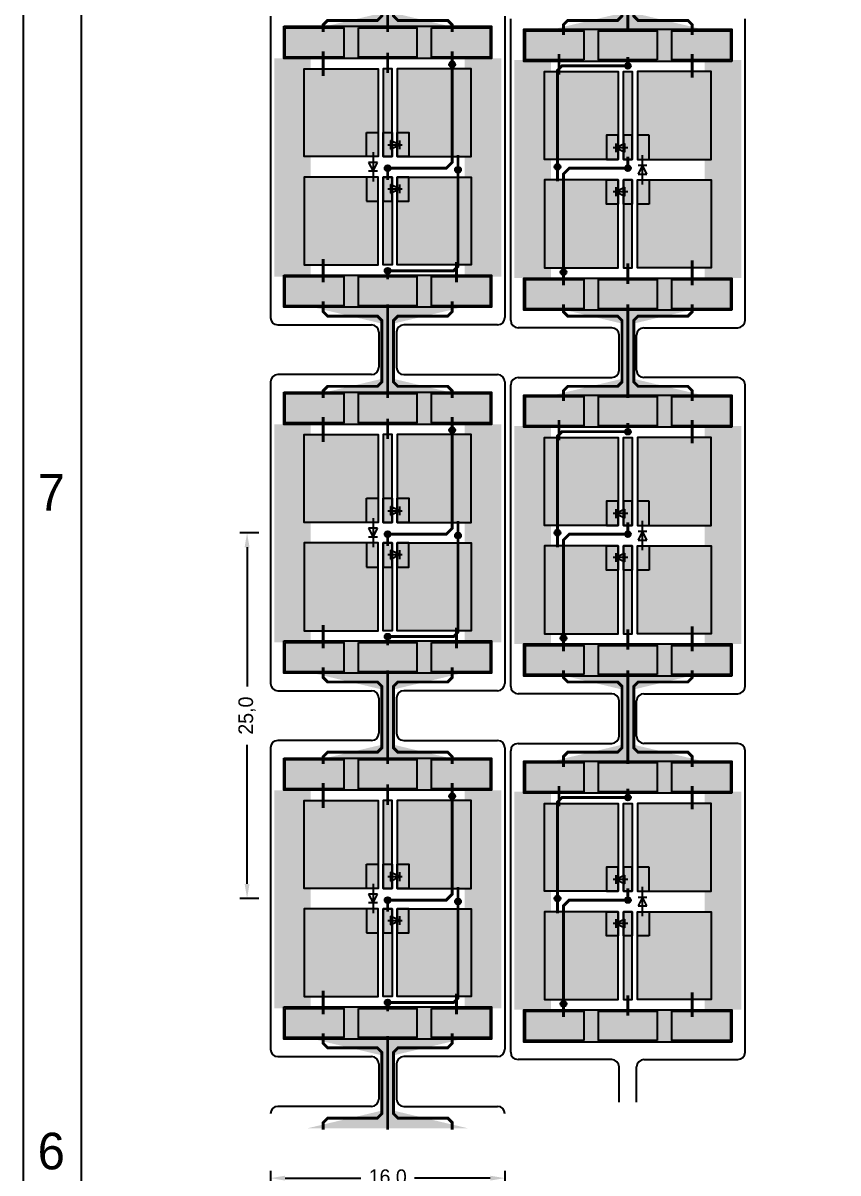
# Model space of a CAD drawing. Extents: x 1822 to 2392, y 725 to 1125.
# Drawn here: x 1822.2 to 1877.8, y 966 to 1044.5 of the extents above; entities that cross this region are included whole.
import ezdxf

# ---------------------------------------------------------------- set-up
doc = ezdxf.new("R2010")
doc.units = 0
doc.header["$LTSCALE"] = 0.2
doc.layers.get('0').update_dxf_attribs({"linetype": 'CONTINUOUS'})
doc.layers.get('Defpoints').update_dxf_attribs({"linetype": 'CONTINUOUS'})
for name, color, linetype in [('Bemassung', 5, 'CONTINUOUS'), ('BS', 1, 'CONTINUOUS'), ('Durchsteiger', 3, 'CONTINUOUS'), ('LED', 7, 'CONTINUOUS'), ('LS', 5, 'CONTINUOUS'), ('Rand', 6, 'CONTINUOUS')]:
    doc.layers.add(name, color=color, linetype=linetype)
doc.dimstyles.get("Standard").update_dxf_attribs({"dimtxt": 1, "dimasz": 1, "dimexe": 0.5, "dimexo": 0.2, "dimgap": 0.5, "dimtad": 0, "dimdec": 1, "dimzin": 0, "dimtxsty": 'Standard', "dimcen": 0.2, "dimadec": 1, "dimazin": 0, "dimtfac": 1, "dimtdec": 1, "dimtofl": 0, "dimtmove": 0, "dimatfit": 3, "dimfxl": 0, "dimtolj": 1, "dimtzin": 0, "dimarcsym": 0})

# ---------------------------------------------------------------- blocks, each defined once
blk = doc.blocks.new('*D15')
at = {"layer": 'Bemassung', "color": 0, "lineweight": -2}
for p, q in [((1839.1, 966.1), (1839.1, 965.1)), ((1855.1, 966.1), (1855.1, 965.1)), ((1840.1, 965.6), (1845.267, 965.6)), ((1854.1, 965.6), (1848.933, 965.6))]:
    blk.add_line(p, q, dxfattribs=at)
at = {"layer": 'Bemassung', "color": 0}
for points in [[(1840.1, 965.767), (1840.1, 965.433), (1839.1, 965.6)], [(1854.1, 965.767), (1854.1, 965.433), (1855.1, 965.6)]]:
    blk.add_solid(points, dxfattribs=at)
at = {"layer": 'Defpoints', "color": 0}
for p in [(1839.1, 966.3), (1855.1, 966.3), (1855.1, 965.6)]:
    blk.add_point(p, dxfattribs=at)
at = {"layer": 'Bemassung', "color": 0, "insert": (1847.1, 965.6), "char_height": 1, "attachment_point": 5}
blk.add_mtext('\\A1;16,0', dxfattribs=at)
blk = doc.blocks.new('*D16')
at = {"layer": 'Bemassung', "color": 0, "lineweight": -2}
for p, q in [((1838.3, 1009.7), (1837, 1009.7)), ((1837.5, 1008.7), (1837.5, 999.2)), ((1837.5, 985.7), (1837.5, 995.2)), ((1838.3, 984.7), (1837, 984.7))]:
    blk.add_line(p, q, dxfattribs=at)
at = {"layer": 'Bemassung', "color": 0}
for points in [[(1837.333, 1008.7), (1837.667, 1008.7), (1837.5, 1009.7)], [(1837.333, 985.7), (1837.667, 985.7), (1837.5, 984.7)]]:
    blk.add_solid(points, dxfattribs=at)
at = {"layer": 'Defpoints', "color": 0}
for p in [(1837.5, 1009.7), (1838.5, 1009.7), (1838.5, 984.7)]:
    blk.add_point(p, dxfattribs=at)
at = {"layer": 'Bemassung', "color": 0, "insert": (1837.5, 997.2), "char_height": 1, "attachment_point": 5, "rotation": 90}
blk.add_mtext('\\A1;25,0', dxfattribs=at)
blk = doc.blocks.new('A2Q')
blk.add_line((4, 4), (4, 400))
blk.add_lwpolyline([(0, 0), (570, 0), (570, 400), (0, 400)], close=True)
for s, p in [('7', (1, 286)), ('6', (1, 241))]:
    blk.add_text(s, height=2.5).set_placement(p)

msp = doc.modelspace()

# ---------------------------------------------------------------- hatches: boundary and pattern name
at = {"layer": 'BS'}
h = msp.add_hatch(color=256, dxfattribs=at)
h.paths.add_polyline_path([(1854.1, 1044.2), (1850.1, 1044.2), (1850.1, 1042.2), (1854.1, 1042.2)])
h.paths.add_polyline_path([(1849.1, 1044.2), (1845.1, 1044.2), (1845.1, 1042.2), (1849.1, 1042.2)])
h.paths.add_polyline_path([(1844.1, 1044.2), (1840.1, 1044.2), (1840.1, 1042.2), (1844.1, 1042.2)])
h = msp.add_hatch(color=256, dxfattribs=at)
h.paths.add_polyline_path([(1860.5, 1044), (1856.5, 1044), (1856.5, 1042), (1860.5, 1042)])
h.paths.add_polyline_path([(1865.5, 1044), (1861.5, 1044), (1861.5, 1042), (1865.5, 1042)])
h.paths.add_polyline_path([(1870.5, 1044), (1866.5, 1044), (1866.5, 1042), (1870.5, 1042)])
h = msp.add_hatch(color=256, dxfattribs=at)
h.paths.add_polyline_path([(1852.8, 1041.4), (1847.75, 1041.4), (1847.75, 1037.05), (1848.55, 1037.05), (1848.55, 1035.4), (1852.8, 1035.4)])
h.paths.add_polyline_path([(1847.4, 1041.4), (1846.8, 1041.4), (1846.8, 1037.05), (1847.4, 1037.05)])
h.paths.add_polyline_path([(1846.45, 1041.4), (1841.4, 1041.4), (1841.4, 1035.4), (1845.65, 1035.4), (1845.65, 1037.05), (1846.45, 1037.05)])
h.paths.add_polyline_path([(1846.45, 1032.35), (1845.65, 1032.35), (1845.65, 1034), (1841.4, 1034), (1841.4, 1028), (1846.45, 1028)])
h.paths.add_polyline_path([(1847.4, 1032.35), (1846.8, 1032.35), (1846.8, 1028), (1847.4, 1028)])
h.paths.add_polyline_path([(1852.8, 1034), (1848.55, 1034), (1848.55, 1032.35), (1847.75, 1032.35), (1847.75, 1028), (1852.8, 1028)])
h.paths.add_polyline_path([(1848.55, 1034), (1847.75, 1034), (1847.75, 1033.275), (1847.9, 1033.2), (1847.75, 1033.125), (1847.75, 1032.35), (1848.55, 1032.35)], flags=17)
h.paths.add_polyline_path([(1847.4, 1034), (1846.8, 1034), (1846.8, 1032.35), (1847.4, 1032.35), (1847.4, 1032.95), (1847.3, 1032.9), (1847.3, 1033.5), (1847.4, 1033.45)])
h.paths.add_polyline_path([(1846.45, 1034), (1845.65, 1034), (1845.65, 1032.35), (1846.45, 1032.35)], flags=17)
h.paths.add_polyline_path([(1846.45, 1037.05), (1845.65, 1037.05), (1845.65, 1035.4), (1846.45, 1035.4)], flags=16)
h.paths.add_polyline_path([(1847.4, 1037.05), (1846.8, 1037.05), (1846.8, 1035.4), (1847.4, 1035.4), (1847.4, 1035.95), (1847.3, 1035.9), (1847.3, 1036.5), (1847.4, 1036.45)])
h.paths.add_polyline_path([(1848.55, 1037.05), (1847.75, 1037.05), (1847.75, 1036.275), (1847.9, 1036.2), (1847.75, 1036.125), (1847.75, 1035.4), (1848.55, 1035.4)], flags=17)
h = msp.add_hatch(color=256, dxfattribs=at)
h.paths.add_polyline_path([(1857.8, 1027.8), (1862.85, 1027.8), (1862.85, 1032.15), (1862.05, 1032.15), (1862.05, 1033.8), (1857.8, 1033.8)])
h.paths.add_polyline_path([(1863.2, 1027.8), (1863.8, 1027.8), (1863.8, 1032.15), (1863.2, 1032.15)])
h.paths.add_polyline_path([(1864.15, 1027.8), (1869.2, 1027.8), (1869.2, 1033.8), (1864.95, 1033.8), (1864.95, 1032.15), (1864.15, 1032.15)])
h.paths.add_polyline_path([(1864.15, 1036.85), (1864.95, 1036.85), (1864.95, 1035.2), (1869.2, 1035.2), (1869.2, 1041.2), (1864.15, 1041.2)])
h.paths.add_polyline_path([(1863.2, 1036.85), (1863.8, 1036.85), (1863.8, 1041.2), (1863.2, 1041.2)])
h.paths.add_polyline_path([(1857.8, 1035.2), (1862.05, 1035.2), (1862.05, 1036.85), (1862.85, 1036.85), (1862.85, 1041.2), (1857.8, 1041.2)])
h.paths.add_polyline_path([(1862.05, 1035.2), (1862.85, 1035.2), (1862.85, 1035.925), (1862.7, 1036), (1862.85, 1036.075), (1862.85, 1036.85), (1862.05, 1036.85)], flags=17)
h.paths.add_polyline_path([(1863.2, 1035.2), (1863.8, 1035.2), (1863.8, 1036.85), (1863.2, 1036.85), (1863.2, 1036.25), (1863.3, 1036.3), (1863.3, 1035.7), (1863.2, 1035.75)])
h.paths.add_polyline_path([(1864.15, 1035.2), (1864.95, 1035.2), (1864.95, 1036.85), (1864.15, 1036.85)], flags=17)
h.paths.add_polyline_path([(1864.15, 1032.15), (1864.95, 1032.15), (1864.95, 1033.8), (1864.15, 1033.8)], flags=16)
h.paths.add_polyline_path([(1863.2, 1032.15), (1863.8, 1032.15), (1863.8, 1033.8), (1863.2, 1033.8), (1863.2, 1033.25), (1863.3, 1033.3), (1863.3, 1032.7), (1863.2, 1032.75)])
h.paths.add_polyline_path([(1862.05, 1032.15), (1862.85, 1032.15), (1862.85, 1032.925), (1862.7, 1033), (1862.85, 1033.075), (1862.85, 1033.8), (1862.05, 1033.8)], flags=17)
h = msp.add_hatch(color=256, dxfattribs=at)
h.paths.add_polyline_path([(1854.1, 1027.2), (1850.1, 1027.2), (1850.1, 1025.2), (1854.1, 1025.2)])
h.paths.add_polyline_path([(1849.1, 1027.2), (1845.1, 1027.2), (1845.1, 1025.2), (1849.1, 1025.2)])
h.paths.add_polyline_path([(1844.1, 1027.2), (1840.1, 1027.2), (1840.1, 1025.2), (1844.1, 1025.2)])
h = msp.add_hatch(color=256, dxfattribs=at)
h.paths.add_polyline_path([(1860.5, 1027), (1856.5, 1027), (1856.5, 1025), (1860.5, 1025)])
h.paths.add_polyline_path([(1865.5, 1027), (1861.5, 1027), (1861.5, 1025), (1865.5, 1025)])
h.paths.add_polyline_path([(1870.5, 1027), (1866.5, 1027), (1866.5, 1025), (1870.5, 1025)])
h = msp.add_hatch(color=256, dxfattribs=at)
h.paths.add_polyline_path([(1854.1, 1019.2), (1850.1, 1019.2), (1850.1, 1017.2), (1854.1, 1017.2)])
h.paths.add_polyline_path([(1849.1, 1019.2), (1845.1, 1019.2), (1845.1, 1017.2), (1849.1, 1017.2)])
h.paths.add_polyline_path([(1844.1, 1019.2), (1840.1, 1019.2), (1840.1, 1017.2), (1844.1, 1017.2)])
h = msp.add_hatch(color=256, dxfattribs=at)
h.paths.add_polyline_path([(1860.5, 1019), (1856.5, 1019), (1856.5, 1017), (1860.5, 1017)])
h.paths.add_polyline_path([(1865.5, 1019), (1861.5, 1019), (1861.5, 1017), (1865.5, 1017)])
h.paths.add_polyline_path([(1870.5, 1019), (1866.5, 1019), (1866.5, 1017), (1870.5, 1017)])
h = msp.add_hatch(color=256, dxfattribs=at)
h.paths.add_polyline_path([(1852.8, 1016.4), (1847.75, 1016.4), (1847.75, 1012.05), (1848.55, 1012.05), (1848.55, 1010.4), (1852.8, 1010.4)])
h.paths.add_polyline_path([(1847.4, 1016.4), (1846.8, 1016.4), (1846.8, 1012.05), (1847.4, 1012.05)])
h.paths.add_polyline_path([(1846.45, 1016.4), (1841.4, 1016.4), (1841.4, 1010.4), (1845.65, 1010.4), (1845.65, 1012.05), (1846.45, 1012.05)])
h.paths.add_polyline_path([(1846.45, 1007.35), (1845.65, 1007.35), (1845.65, 1009), (1841.4, 1009), (1841.4, 1003), (1846.45, 1003)])
h.paths.add_polyline_path([(1847.4, 1007.35), (1846.8, 1007.35), (1846.8, 1003), (1847.4, 1003)])
h.paths.add_polyline_path([(1852.8, 1009), (1848.55, 1009), (1848.55, 1007.35), (1847.75, 1007.35), (1847.75, 1003), (1852.8, 1003)])
h.paths.add_polyline_path([(1848.55, 1009), (1847.75, 1009), (1847.75, 1008.275), (1847.9, 1008.2), (1847.75, 1008.125), (1847.75, 1007.35), (1848.55, 1007.35)], flags=17)
h.paths.add_polyline_path([(1847.4, 1009), (1846.8, 1009), (1846.8, 1007.35), (1847.4, 1007.35), (1847.4, 1007.95), (1847.3, 1007.9), (1847.3, 1008.5), (1847.4, 1008.45)])
h.paths.add_polyline_path([(1846.45, 1009), (1845.65, 1009), (1845.65, 1007.35), (1846.45, 1007.35)], flags=17)
h.paths.add_polyline_path([(1846.45, 1012.05), (1845.65, 1012.05), (1845.65, 1010.4), (1846.45, 1010.4)], flags=16)
h.paths.add_polyline_path([(1847.4, 1012.05), (1846.8, 1012.05), (1846.8, 1010.4), (1847.4, 1010.4), (1847.4, 1010.95), (1847.3, 1010.9), (1847.3, 1011.5), (1847.4, 1011.45)])
h.paths.add_polyline_path([(1848.55, 1012.05), (1847.75, 1012.05), (1847.75, 1011.275), (1847.9, 1011.2), (1847.75, 1011.125), (1847.75, 1010.4), (1848.55, 1010.4)], flags=17)
h = msp.add_hatch(color=256, dxfattribs=at)
h.paths.add_polyline_path([(1857.8, 1002.8), (1862.85, 1002.8), (1862.85, 1007.15), (1862.05, 1007.15), (1862.05, 1008.8), (1857.8, 1008.8)])
h.paths.add_polyline_path([(1863.2, 1002.8), (1863.8, 1002.8), (1863.8, 1007.15), (1863.2, 1007.15)])
h.paths.add_polyline_path([(1864.15, 1002.8), (1869.2, 1002.8), (1869.2, 1008.8), (1864.95, 1008.8), (1864.95, 1007.15), (1864.15, 1007.15)])
h.paths.add_polyline_path([(1864.15, 1011.85), (1864.95, 1011.85), (1864.95, 1010.2), (1869.2, 1010.2), (1869.2, 1016.2), (1864.15, 1016.2)])
h.paths.add_polyline_path([(1863.2, 1011.85), (1863.8, 1011.85), (1863.8, 1016.2), (1863.2, 1016.2)])
h.paths.add_polyline_path([(1857.8, 1010.2), (1862.05, 1010.2), (1862.05, 1011.85), (1862.85, 1011.85), (1862.85, 1016.2), (1857.8, 1016.2)])
h.paths.add_polyline_path([(1862.05, 1010.2), (1862.85, 1010.2), (1862.85, 1010.925), (1862.7, 1011), (1862.85, 1011.075), (1862.85, 1011.85), (1862.05, 1011.85)], flags=17)
h.paths.add_polyline_path([(1863.2, 1010.2), (1863.8, 1010.2), (1863.8, 1011.85), (1863.2, 1011.85), (1863.2, 1011.25), (1863.3, 1011.3), (1863.3, 1010.7), (1863.2, 1010.75)])
h.paths.add_polyline_path([(1864.15, 1010.2), (1864.95, 1010.2), (1864.95, 1011.85), (1864.15, 1011.85)], flags=17)
h.paths.add_polyline_path([(1864.15, 1007.15), (1864.95, 1007.15), (1864.95, 1008.8), (1864.15, 1008.8)], flags=16)
h.paths.add_polyline_path([(1863.2, 1007.15), (1863.8, 1007.15), (1863.8, 1008.8), (1863.2, 1008.8), (1863.2, 1008.25), (1863.3, 1008.3), (1863.3, 1007.7), (1863.2, 1007.75)])
h.paths.add_polyline_path([(1862.05, 1007.15), (1862.85, 1007.15), (1862.85, 1007.925), (1862.7, 1008), (1862.85, 1008.075), (1862.85, 1008.8), (1862.05, 1008.8)], flags=17)
h = msp.add_hatch(color=256, dxfattribs=at)
h.paths.add_polyline_path([(1854.1, 1002.2), (1850.1, 1002.2), (1850.1, 1000.2), (1854.1, 1000.2)])
h.paths.add_polyline_path([(1849.1, 1002.2), (1845.1, 1002.2), (1845.1, 1000.2), (1849.1, 1000.2)])
h.paths.add_polyline_path([(1844.1, 1002.2), (1840.1, 1002.2), (1840.1, 1000.2), (1844.1, 1000.2)])
h = msp.add_hatch(color=256, dxfattribs=at)
h.paths.add_polyline_path([(1860.5, 1002), (1856.5, 1002), (1856.5, 1000), (1860.5, 1000)])
h.paths.add_polyline_path([(1865.5, 1002), (1861.5, 1002), (1861.5, 1000), (1865.5, 1000)])
h.paths.add_polyline_path([(1870.5, 1002), (1866.5, 1002), (1866.5, 1000), (1870.5, 1000)])
h = msp.add_hatch(color=256, dxfattribs=at)
h.paths.add_polyline_path([(1854.1, 994.2), (1850.1, 994.2), (1850.1, 992.2), (1854.1, 992.2)])
h.paths.add_polyline_path([(1849.1, 994.2), (1845.1, 994.2), (1845.1, 992.2), (1849.1, 992.2)])
h.paths.add_polyline_path([(1844.1, 994.2), (1840.1, 994.2), (1840.1, 992.2), (1844.1, 992.2)])
h = msp.add_hatch(color=256, dxfattribs=at)
h.paths.add_polyline_path([(1860.5, 994), (1856.5, 994), (1856.5, 992), (1860.5, 992)])
h.paths.add_polyline_path([(1865.5, 994), (1861.5, 994), (1861.5, 992), (1865.5, 992)])
h.paths.add_polyline_path([(1870.5, 994), (1866.5, 994), (1866.5, 992), (1870.5, 992)])
h = msp.add_hatch(color=256, dxfattribs=at)
h.paths.add_polyline_path([(1852.8, 991.4), (1847.75, 991.4), (1847.75, 987.05), (1848.55, 987.05), (1848.55, 985.4), (1852.8, 985.4)])
h.paths.add_polyline_path([(1847.4, 991.4), (1846.8, 991.4), (1846.8, 987.05), (1847.4, 987.05)])
h.paths.add_polyline_path([(1846.45, 991.4), (1841.4, 991.4), (1841.4, 985.4), (1845.65, 985.4), (1845.65, 987.05), (1846.45, 987.05)])
h.paths.add_polyline_path([(1846.45, 982.35), (1845.65, 982.35), (1845.65, 984), (1841.4, 984), (1841.4, 978), (1846.45, 978)])
h.paths.add_polyline_path([(1847.4, 982.35), (1846.8, 982.35), (1846.8, 978), (1847.4, 978)])
h.paths.add_polyline_path([(1852.8, 984), (1848.55, 984), (1848.55, 982.35), (1847.75, 982.35), (1847.75, 978), (1852.8, 978)])
h.paths.add_polyline_path([(1848.55, 984), (1847.75, 984), (1847.75, 983.275), (1847.9, 983.2), (1847.75, 983.125), (1847.75, 982.35), (1848.55, 982.35)], flags=17)
h.paths.add_polyline_path([(1847.4, 984), (1846.8, 984), (1846.8, 982.35), (1847.4, 982.35), (1847.4, 982.95), (1847.3, 982.9), (1847.3, 983.5), (1847.4, 983.45)])
h.paths.add_polyline_path([(1846.45, 984), (1845.65, 984), (1845.65, 982.35), (1846.45, 982.35)], flags=17)
h.paths.add_polyline_path([(1846.45, 987.05), (1845.65, 987.05), (1845.65, 985.4), (1846.45, 985.4)], flags=16)
h.paths.add_polyline_path([(1847.4, 987.05), (1846.8, 987.05), (1846.8, 985.4), (1847.4, 985.4), (1847.4, 985.95), (1847.3, 985.9), (1847.3, 986.5), (1847.4, 986.45)])
h.paths.add_polyline_path([(1848.55, 987.05), (1847.75, 987.05), (1847.75, 986.275), (1847.9, 986.2), (1847.75, 986.125), (1847.75, 985.4), (1848.55, 985.4)], flags=17)
h = msp.add_hatch(color=256, dxfattribs=at)
h.paths.add_polyline_path([(1857.8, 977.8), (1862.85, 977.8), (1862.85, 982.15), (1862.05, 982.15), (1862.05, 983.8), (1857.8, 983.8)])
h.paths.add_polyline_path([(1863.2, 977.8), (1863.8, 977.8), (1863.8, 982.15), (1863.2, 982.15)])
h.paths.add_polyline_path([(1864.15, 977.8), (1869.2, 977.8), (1869.2, 983.8), (1864.95, 983.8), (1864.95, 982.15), (1864.15, 982.15)])
h.paths.add_polyline_path([(1864.15, 986.85), (1864.95, 986.85), (1864.95, 985.2), (1869.2, 985.2), (1869.2, 991.2), (1864.15, 991.2)])
h.paths.add_polyline_path([(1863.2, 986.85), (1863.8, 986.85), (1863.8, 991.2), (1863.2, 991.2)])
h.paths.add_polyline_path([(1857.8, 985.2), (1862.05, 985.2), (1862.05, 986.85), (1862.85, 986.85), (1862.85, 991.2), (1857.8, 991.2)])
h.paths.add_polyline_path([(1862.05, 985.2), (1862.85, 985.2), (1862.85, 985.925), (1862.7, 986), (1862.85, 986.075), (1862.85, 986.85), (1862.05, 986.85)], flags=17)
h.paths.add_polyline_path([(1863.2, 985.2), (1863.8, 985.2), (1863.8, 986.85), (1863.2, 986.85), (1863.2, 986.25), (1863.3, 986.3), (1863.3, 985.7), (1863.2, 985.75)])
h.paths.add_polyline_path([(1864.15, 985.2), (1864.95, 985.2), (1864.95, 986.85), (1864.15, 986.85)], flags=17)
h.paths.add_polyline_path([(1864.15, 982.15), (1864.95, 982.15), (1864.95, 983.8), (1864.15, 983.8)], flags=16)
h.paths.add_polyline_path([(1863.2, 982.15), (1863.8, 982.15), (1863.8, 983.8), (1863.2, 983.8), (1863.2, 983.25), (1863.3, 983.3), (1863.3, 982.7), (1863.2, 982.75)])
h.paths.add_polyline_path([(1862.05, 982.15), (1862.85, 982.15), (1862.85, 982.925), (1862.7, 983), (1862.85, 983.075), (1862.85, 983.8), (1862.05, 983.8)], flags=17)
h = msp.add_hatch(color=256, dxfattribs=at)
h.paths.add_polyline_path([(1854.1, 977.2), (1850.1, 977.2), (1850.1, 975.2), (1854.1, 975.2)])
h.paths.add_polyline_path([(1849.1, 977.2), (1845.1, 977.2), (1845.1, 975.2), (1849.1, 975.2)])
h.paths.add_polyline_path([(1844.1, 977.2), (1840.1, 977.2), (1840.1, 975.2), (1844.1, 975.2)])
h = msp.add_hatch(color=256, dxfattribs=at)
h.paths.add_polyline_path([(1860.5, 977), (1856.5, 977), (1856.5, 975), (1860.5, 975)])
h.paths.add_polyline_path([(1865.5, 977), (1861.5, 977), (1861.5, 975), (1865.5, 975)])
h.paths.add_polyline_path([(1870.5, 977), (1866.5, 977), (1866.5, 975), (1870.5, 975)])
at = {"layer": 'Durchsteiger'}
for points in [[(1851.7, 1041.7, 1), (1851.3, 1041.7, 1)], [(1863.3, 1041.6, 1), (1863.7, 1041.6, 1)], [(1858.5, 1034.7, 1), (1858.9, 1034.7, 1)], [(1847.3, 1034.6, 1), (1846.9, 1034.6, 1)], [(1852.1, 1034.5, 1), (1851.7, 1034.5, 1)], [(1863.3, 1034.6, 1), (1863.7, 1034.6, 1)], [(1847.3, 1027.6, 1), (1846.9, 1027.6, 1)], [(1858.9, 1027.5, 1), (1859.3, 1027.5, 1)], [(1851.7, 1016.7, 1), (1851.3, 1016.7, 1)], [(1863.3, 1016.6, 1), (1863.7, 1016.6, 1)], [(1847.3, 1009.6, 1), (1846.9, 1009.6, 1)], [(1852.1, 1009.5, 1), (1851.7, 1009.5, 1)], [(1858.5, 1009.7, 1), (1858.9, 1009.7, 1)], [(1863.3, 1009.6, 1), (1863.7, 1009.6, 1)], [(1847.3, 1002.6, 1), (1846.9, 1002.6, 1)], [(1858.9, 1002.5, 1), (1859.3, 1002.5, 1)], [(1851.7, 991.7, 1), (1851.3, 991.7, 1)], [(1863.3, 991.6, 1), (1863.7, 991.6, 1)], [(1847.3, 984.6, 1), (1846.9, 984.6, 1)], [(1852.1, 984.5, 1), (1851.7, 984.5, 1)], [(1858.5, 984.7, 1), (1858.9, 984.7, 1)], [(1863.3, 984.6, 1), (1863.7, 984.6, 1)], [(1847.3, 977.6, 1), (1846.9, 977.6, 1)], [(1858.9, 977.5, 1), (1859.3, 977.5, 1)]]:
    msp.add_hatch(color=256, dxfattribs=at).paths.add_polyline_path(points)
at = {"layer": 'LS'}
for points in [[(1854.2, 1044.3), (1840, 1044.3), (1840, 1042.1), (1854.2, 1042.1)], [(1870.6, 1044.1), (1856.4, 1044.1), (1856.4, 1041.9), (1870.6, 1041.9)], [(1854.2, 1027.3), (1840, 1027.3), (1840, 1025.1), (1854.2, 1025.1)], [(1870.6, 1027.1), (1856.4, 1027.1), (1856.4, 1024.9), (1870.6, 1024.9)], [(1854.2, 1019.3), (1840, 1019.3), (1840, 1017.1), (1854.2, 1017.1)], [(1870.6, 1019.1), (1856.4, 1019.1), (1856.4, 1016.9), (1870.6, 1016.9)], [(1854.2, 1002.3), (1840, 1002.3), (1840, 1000.1), (1854.2, 1000.1)], [(1870.6, 1002.1), (1856.4, 1002.1), (1856.4, 999.9), (1870.6, 999.9)], [(1854.2, 994.3), (1840, 994.3), (1840, 992.1), (1854.2, 992.1)], [(1870.6, 994.1), (1856.4, 994.1), (1856.4, 991.9), (1870.6, 991.9)], [(1854.2, 977.3), (1840, 977.3), (1840, 975.1), (1854.2, 975.1)], [(1870.6, 977.1), (1856.4, 977.1), (1856.4, 974.9), (1870.6, 974.9)]]:
    msp.add_hatch(color=256, dxfattribs=at).paths.add_polyline_path(points)

# ---------------------------------------------------------------- linework, layer by layer
at = {"layer": 'BS'}
for p, q in [((1847, 1034.7), (1847.2, 1034.7)), ((1847.1, 1034.8), (1847.1, 1034.6)), ((1863.6, 1034.5), (1863.4, 1034.5)), ((1863.5, 1034.4), (1863.5, 1034.6)), ((1847, 1009.7), (1847.2, 1009.7)), ((1847.1, 1009.8), (1847.1, 1009.6)), ((1863.6, 1009.5), (1863.4, 1009.5)), ((1863.5, 1009.4), (1863.5, 1009.6)), ((1847, 984.7), (1847.2, 984.7)), ((1847.1, 984.8), (1847.1, 984.6)), ((1863.5, 984.4), (1863.5, 984.6)), ((1863.6, 984.5), (1863.4, 984.5))]:
    msp.add_line(p, q, dxfattribs=at)
at = {"layer": 'BS', "const_width": 0.2}
for points in [[(1842.7, 1050.5), (1842.7, 1049.8), (1843, 1049.5), (1846.4, 1049.5), (1846.7, 1049.2), (1846.7, 1045), (1846.4, 1044.7), (1843, 1044.7), (1842.7, 1044.4), (1842.7, 1043.9)], [(1851.5, 1050.5), (1851.5, 1049.8), (1851.2, 1049.5), (1847.8, 1049.5), (1847.5, 1049.2), (1847.5, 1045), (1847.8, 1044.7), (1851.2, 1044.7), (1851.5, 1044.4), (1851.5, 1043.9)], [(1847.1, 1050.3), (1847.1, 1043.9)], [(1859.1, 1043.7), (1859.1, 1044.4), (1859.4, 1044.7), (1862.8, 1044.7), (1863.1, 1045), (1863.1, 1049.2), (1862.8, 1049.5), (1859.4, 1049.5), (1859.1, 1049.8), (1859.1, 1050.3)], [(1863.5, 1043.9), (1863.5, 1050.3)], [(1867.9, 1043.7), (1867.9, 1044.4), (1867.6, 1044.7), (1864.2, 1044.7), (1863.9, 1045), (1863.9, 1049.2), (1864.2, 1049.5), (1867.6, 1049.5), (1867.9, 1049.8), (1867.9, 1050.3)], [(1842.7, 1042.6), (1842.7, 1040.9)], [(1851.5, 1041.8), (1851.5, 1042.6)], [(1847.1, 1042.5), (1847.1, 1041.1)], [(1858.8, 1041), (1858.8, 1042.4)], [(1863.5, 1041.7), (1863.5, 1042.2)], [(1867.9, 1040.8), (1867.9, 1042.4)], [(1851.9, 1035.5), (1851.9, 1034.6)], [(1863.5, 1034.7), (1863.5, 1035.4)], [(1847.1, 1034.5), (1847.1, 1033.8)], [(1858.7, 1033.7), (1858.7, 1034.6)], [(1842.7, 1028.4), (1842.7, 1026.8)], [(1851.8, 1028.2), (1851.8, 1026.8)], [(1863.5, 1026.7), (1863.5, 1028.1)], [(1867.9, 1026.6), (1867.9, 1028.3)], [(1847.1, 1027.5), (1847.1, 1027)], [(1859.1, 1027.4), (1859.1, 1026.6)], [(1842.7, 1025.5), (1842.7, 1024.8), (1843, 1024.5), (1846.4, 1024.5), (1846.7, 1024.2), (1846.7, 1020), (1846.4, 1019.7), (1843, 1019.7), (1842.7, 1019.4), (1842.7, 1018.9)], [(1851.5, 1025.5), (1851.5, 1024.8), (1851.2, 1024.5), (1847.8, 1024.5), (1847.5, 1024.2), (1847.5, 1020), (1847.8, 1019.7), (1851.2, 1019.7), (1851.5, 1019.4), (1851.5, 1018.9)], [(1847.1, 1025.3), (1847.1, 1018.9)], [(1859.1, 1018.7), (1859.1, 1019.4), (1859.4, 1019.7), (1862.8, 1019.7), (1863.1, 1020), (1863.1, 1024.2), (1862.8, 1024.5), (1859.4, 1024.5), (1859.1, 1024.8), (1859.1, 1025.3)], [(1863.5, 1018.9), (1863.5, 1025.3)], [(1867.9, 1018.7), (1867.9, 1019.4), (1867.6, 1019.7), (1864.2, 1019.7), (1863.9, 1020), (1863.9, 1024.2), (1864.2, 1024.5), (1867.6, 1024.5), (1867.9, 1024.8), (1867.9, 1025.3)], [(1842.7, 1017.6), (1842.7, 1015.9)], [(1847.1, 1017.5), (1847.1, 1016.1)], [(1851.5, 1016.8), (1851.5, 1017.6)], [(1858.8, 1016), (1858.8, 1017.4)], [(1863.5, 1016.7), (1863.5, 1017.2)], [(1867.9, 1015.8), (1867.9, 1017.4)], [(1851.9, 1010.5), (1851.9, 1009.6)], [(1863.5, 1009.7), (1863.5, 1010.4)], [(1858.7, 1008.7), (1858.7, 1009.6)], [(1847.1, 1009.5), (1847.1, 1008.8)], [(1842.7, 1003.4), (1842.7, 1001.8)], [(1851.8, 1003.2), (1851.8, 1001.8)], [(1863.5, 1001.7), (1863.5, 1003.1)], [(1867.9, 1001.6), (1867.9, 1003.3)], [(1847.1, 1002.5), (1847.1, 1002)], [(1859.1, 1002.4), (1859.1, 1001.6)], [(1842.7, 1000.5), (1842.7, 999.8), (1843, 999.5), (1846.4, 999.5), (1846.7, 999.2), (1846.7, 995), (1846.4, 994.7), (1843, 994.7), (1842.7, 994.4), (1842.7, 993.9)], [(1847.1, 1000.3), (1847.1, 993.9)], [(1851.5, 1000.5), (1851.5, 999.8), (1851.2, 999.5), (1847.8, 999.5), (1847.5, 999.2), (1847.5, 995), (1847.8, 994.7), (1851.2, 994.7), (1851.5, 994.4), (1851.5, 993.9)], [(1859.1, 993.7), (1859.1, 994.4), (1859.4, 994.7), (1862.8, 994.7), (1863.1, 995), (1863.1, 999.2), (1862.8, 999.5), (1859.4, 999.5), (1859.1, 999.8), (1859.1, 1000.3)], [(1863.5, 993.9), (1863.5, 1000.3)], [(1867.9, 993.7), (1867.9, 994.4), (1867.6, 994.7), (1864.2, 994.7), (1863.9, 995), (1863.9, 999.2), (1864.2, 999.5), (1867.6, 999.5), (1867.9, 999.8), (1867.9, 1000.3)], [(1842.7, 992.6), (1842.7, 990.9)], [(1847.1, 992.5), (1847.1, 991.1)], [(1851.5, 991.8), (1851.5, 992.6)], [(1858.8, 991), (1858.8, 992.4)], [(1867.9, 990.8), (1867.9, 992.4)], [(1863.5, 991.7), (1863.5, 992.2)], [(1851.9, 985.5), (1851.9, 984.6)], [(1863.5, 984.7), (1863.5, 985.4)], [(1847.1, 984.5), (1847.1, 983.8)], [(1858.7, 983.7), (1858.7, 984.6)], [(1842.7, 978.4), (1842.7, 976.8)], [(1851.8, 978.2), (1851.8, 976.8)], [(1867.9, 976.6), (1867.9, 978.3)], [(1847.1, 977.5), (1847.1, 977)], [(1859.1, 977.4), (1859.1, 976.6)], [(1863.5, 976.7), (1863.5, 978.1)], [(1842.7, 975.5), (1842.7, 974.8), (1843, 974.5), (1846.4, 974.5), (1846.7, 974.2), (1846.7, 970), (1846.4, 969.7), (1843, 969.7), (1842.7, 969.4), (1842.7, 968.9)], [(1847.1, 975.3), (1847.1, 968.9)], [(1851.5, 975.5), (1851.5, 974.8), (1851.2, 974.5), (1847.8, 974.5), (1847.5, 974.2), (1847.5, 970), (1847.8, 969.7), (1851.2, 969.7), (1851.5, 969.4), (1851.5, 968.9)]]:
    msp.add_lwpolyline(points, dxfattribs=at)
at = {"layer": 'BS'}
for points in [[(1840.1, 1044.2), (1844.1, 1044.2), (1844.1, 1042.2), (1840.1, 1042.2)], [(1845.1, 1044.2), (1849.1, 1044.2), (1849.1, 1042.2), (1845.1, 1042.2)], [(1850.1, 1044.2), (1854.1, 1044.2), (1854.1, 1042.2), (1850.1, 1042.2)], [(1860.5, 1042), (1856.5, 1042), (1856.5, 1044), (1860.5, 1044)], [(1865.5, 1042), (1861.5, 1042), (1861.5, 1044), (1865.5, 1044)], [(1870.5, 1042), (1866.5, 1042), (1866.5, 1044), (1870.5, 1044)], [(1846.45, 1035.4), (1841.4, 1035.4), (1841.4, 1041.4), (1846.45, 1041.4)], [(1846.8, 1035.4), (1847.4, 1035.4), (1847.4, 1041.4), (1846.8, 1041.4)], [(1847.75, 1035.4), (1852.8, 1035.4), (1852.8, 1041.4), (1847.75, 1041.4)], [(1862.85, 1035.2), (1857.8, 1035.2), (1857.8, 1041.2), (1862.85, 1041.2)], [(1863.8, 1035.2), (1863.2, 1035.2), (1863.2, 1041.2), (1863.8, 1041.2)], [(1864.15, 1035.2), (1869.2, 1035.2), (1869.2, 1041.2), (1864.15, 1041.2)], [(1845.65, 1037.05), (1846.45, 1037.05), (1846.45, 1035.4), (1845.65, 1035.4)], [(1846.8, 1037.05), (1847.4, 1037.05), (1847.4, 1035.4), (1846.8, 1035.4)], [(1847.75, 1037.05), (1848.55, 1037.05), (1848.55, 1035.4), (1847.75, 1035.4)], [(1862.85, 1036.85), (1862.05, 1036.85), (1862.05, 1035.2), (1862.85, 1035.2)], [(1863.8, 1036.85), (1863.2, 1036.85), (1863.2, 1035.2), (1863.8, 1035.2)], [(1864.95, 1036.85), (1864.15, 1036.85), (1864.15, 1035.2), (1864.95, 1035.2)], [(1846.45, 1034), (1841.4, 1034), (1841.4, 1028), (1846.45, 1028)], [(1845.65, 1032.35), (1846.45, 1032.35), (1846.45, 1034), (1845.65, 1034)], [(1846.8, 1032.35), (1847.4, 1032.35), (1847.4, 1034), (1846.8, 1034)], [(1846.8, 1034), (1847.4, 1034), (1847.4, 1028), (1846.8, 1028)], [(1847.75, 1032.35), (1848.55, 1032.35), (1848.55, 1034), (1847.75, 1034)], [(1847.75, 1034), (1852.8, 1034), (1852.8, 1028), (1847.75, 1028)], [(1862.85, 1033.8), (1857.8, 1033.8), (1857.8, 1027.8), (1862.85, 1027.8)], [(1862.85, 1032.15), (1862.05, 1032.15), (1862.05, 1033.8), (1862.85, 1033.8)], [(1863.8, 1032.15), (1863.2, 1032.15), (1863.2, 1033.8), (1863.8, 1033.8)], [(1863.8, 1033.8), (1863.2, 1033.8), (1863.2, 1027.8), (1863.8, 1027.8)], [(1864.95, 1032.15), (1864.15, 1032.15), (1864.15, 1033.8), (1864.95, 1033.8)], [(1864.15, 1033.8), (1869.2, 1033.8), (1869.2, 1027.8), (1864.15, 1027.8)], [(1840.1, 1027.2), (1844.1, 1027.2), (1844.1, 1025.2), (1840.1, 1025.2)], [(1845.1, 1027.2), (1849.1, 1027.2), (1849.1, 1025.2), (1845.1, 1025.2)], [(1850.1, 1027.2), (1854.1, 1027.2), (1854.1, 1025.2), (1850.1, 1025.2)], [(1860.5, 1025), (1856.5, 1025), (1856.5, 1027), (1860.5, 1027)], [(1865.5, 1025), (1861.5, 1025), (1861.5, 1027), (1865.5, 1027)], [(1870.5, 1025), (1866.5, 1025), (1866.5, 1027), (1870.5, 1027)], [(1840.1, 1019.2), (1844.1, 1019.2), (1844.1, 1017.2), (1840.1, 1017.2)], [(1845.1, 1019.2), (1849.1, 1019.2), (1849.1, 1017.2), (1845.1, 1017.2)], [(1850.1, 1019.2), (1854.1, 1019.2), (1854.1, 1017.2), (1850.1, 1017.2)], [(1860.5, 1017), (1856.5, 1017), (1856.5, 1019), (1860.5, 1019)], [(1865.5, 1017), (1861.5, 1017), (1861.5, 1019), (1865.5, 1019)], [(1870.5, 1017), (1866.5, 1017), (1866.5, 1019), (1870.5, 1019)], [(1846.45, 1010.4), (1841.4, 1010.4), (1841.4, 1016.4), (1846.45, 1016.4)], [(1846.8, 1010.4), (1847.4, 1010.4), (1847.4, 1016.4), (1846.8, 1016.4)], [(1847.75, 1010.4), (1852.8, 1010.4), (1852.8, 1016.4), (1847.75, 1016.4)], [(1862.85, 1010.2), (1857.8, 1010.2), (1857.8, 1016.2), (1862.85, 1016.2)], [(1863.8, 1010.2), (1863.2, 1010.2), (1863.2, 1016.2), (1863.8, 1016.2)], [(1864.15, 1010.2), (1869.2, 1010.2), (1869.2, 1016.2), (1864.15, 1016.2)], [(1845.65, 1012.05), (1846.45, 1012.05), (1846.45, 1010.4), (1845.65, 1010.4)], [(1846.8, 1012.05), (1847.4, 1012.05), (1847.4, 1010.4), (1846.8, 1010.4)], [(1847.75, 1012.05), (1848.55, 1012.05), (1848.55, 1010.4), (1847.75, 1010.4)], [(1862.85, 1011.85), (1862.05, 1011.85), (1862.05, 1010.2), (1862.85, 1010.2)], [(1863.8, 1011.85), (1863.2, 1011.85), (1863.2, 1010.2), (1863.8, 1010.2)], [(1864.95, 1011.85), (1864.15, 1011.85), (1864.15, 1010.2), (1864.95, 1010.2)], [(1846.45, 1009), (1841.4, 1009), (1841.4, 1003), (1846.45, 1003)], [(1845.65, 1007.35), (1846.45, 1007.35), (1846.45, 1009), (1845.65, 1009)], [(1846.8, 1007.35), (1847.4, 1007.35), (1847.4, 1009), (1846.8, 1009)], [(1846.8, 1009), (1847.4, 1009), (1847.4, 1003), (1846.8, 1003)], [(1847.75, 1007.35), (1848.55, 1007.35), (1848.55, 1009), (1847.75, 1009)], [(1847.75, 1009), (1852.8, 1009), (1852.8, 1003), (1847.75, 1003)], [(1862.85, 1008.8), (1857.8, 1008.8), (1857.8, 1002.8), (1862.85, 1002.8)], [(1862.85, 1007.15), (1862.05, 1007.15), (1862.05, 1008.8), (1862.85, 1008.8)], [(1863.8, 1007.15), (1863.2, 1007.15), (1863.2, 1008.8), (1863.8, 1008.8)], [(1863.8, 1008.8), (1863.2, 1008.8), (1863.2, 1002.8), (1863.8, 1002.8)], [(1864.95, 1007.15), (1864.15, 1007.15), (1864.15, 1008.8), (1864.95, 1008.8)], [(1864.15, 1008.8), (1869.2, 1008.8), (1869.2, 1002.8), (1864.15, 1002.8)], [(1840.1, 1002.2), (1844.1, 1002.2), (1844.1, 1000.2), (1840.1, 1000.2)], [(1845.1, 1002.2), (1849.1, 1002.2), (1849.1, 1000.2), (1845.1, 1000.2)], [(1850.1, 1002.2), (1854.1, 1002.2), (1854.1, 1000.2), (1850.1, 1000.2)], [(1860.5, 1000), (1856.5, 1000), (1856.5, 1002), (1860.5, 1002)], [(1865.5, 1000), (1861.5, 1000), (1861.5, 1002), (1865.5, 1002)], [(1870.5, 1000), (1866.5, 1000), (1866.5, 1002), (1870.5, 1002)], [(1840.1, 994.2), (1844.1, 994.2), (1844.1, 992.2), (1840.1, 992.2)], [(1845.1, 994.2), (1849.1, 994.2), (1849.1, 992.2), (1845.1, 992.2)], [(1850.1, 994.2), (1854.1, 994.2), (1854.1, 992.2), (1850.1, 992.2)], [(1860.5, 992), (1856.5, 992), (1856.5, 994), (1860.5, 994)], [(1865.5, 992), (1861.5, 992), (1861.5, 994), (1865.5, 994)], [(1870.5, 992), (1866.5, 992), (1866.5, 994), (1870.5, 994)], [(1846.45, 985.4), (1841.4, 985.4), (1841.4, 991.4), (1846.45, 991.4)], [(1846.8, 985.4), (1847.4, 985.4), (1847.4, 991.4), (1846.8, 991.4)], [(1847.75, 985.4), (1852.8, 985.4), (1852.8, 991.4), (1847.75, 991.4)], [(1862.85, 985.2), (1857.8, 985.2), (1857.8, 991.2), (1862.85, 991.2)], [(1863.8, 985.2), (1863.2, 985.2), (1863.2, 991.2), (1863.8, 991.2)], [(1864.15, 985.2), (1869.2, 985.2), (1869.2, 991.2), (1864.15, 991.2)], [(1845.65, 987.05), (1846.45, 987.05), (1846.45, 985.4), (1845.65, 985.4)], [(1846.8, 987.05), (1847.4, 987.05), (1847.4, 985.4), (1846.8, 985.4)], [(1847.75, 987.05), (1848.55, 987.05), (1848.55, 985.4), (1847.75, 985.4)], [(1862.85, 986.85), (1862.05, 986.85), (1862.05, 985.2), (1862.85, 985.2)], [(1863.8, 986.85), (1863.2, 986.85), (1863.2, 985.2), (1863.8, 985.2)], [(1864.95, 986.85), (1864.15, 986.85), (1864.15, 985.2), (1864.95, 985.2)], [(1846.45, 984), (1841.4, 984), (1841.4, 978), (1846.45, 978)], [(1845.65, 982.35), (1846.45, 982.35), (1846.45, 984), (1845.65, 984)], [(1846.8, 982.35), (1847.4, 982.35), (1847.4, 984), (1846.8, 984)], [(1846.8, 984), (1847.4, 984), (1847.4, 978), (1846.8, 978)], [(1847.75, 982.35), (1848.55, 982.35), (1848.55, 984), (1847.75, 984)], [(1847.75, 984), (1852.8, 984), (1852.8, 978), (1847.75, 978)], [(1862.85, 983.8), (1857.8, 983.8), (1857.8, 977.8), (1862.85, 977.8)], [(1862.85, 982.15), (1862.05, 982.15), (1862.05, 983.8), (1862.85, 983.8)], [(1863.8, 982.15), (1863.2, 982.15), (1863.2, 983.8), (1863.8, 983.8)], [(1863.8, 983.8), (1863.2, 983.8), (1863.2, 977.8), (1863.8, 977.8)], [(1864.95, 982.15), (1864.15, 982.15), (1864.15, 983.8), (1864.95, 983.8)], [(1864.15, 983.8), (1869.2, 983.8), (1869.2, 977.8), (1864.15, 977.8)], [(1840.1, 977.2), (1844.1, 977.2), (1844.1, 975.2), (1840.1, 975.2)], [(1845.1, 977.2), (1849.1, 977.2), (1849.1, 975.2), (1845.1, 975.2)], [(1850.1, 977.2), (1854.1, 977.2), (1854.1, 975.2), (1850.1, 975.2)], [(1860.5, 975), (1856.5, 975), (1856.5, 977), (1860.5, 977)], [(1865.5, 975), (1861.5, 975), (1861.5, 977), (1865.5, 977)], [(1870.5, 975), (1866.5, 975), (1866.5, 977), (1870.5, 977)]]:
    msp.add_lwpolyline(points, close=True, dxfattribs=at)
at = {"layer": 'Durchsteiger'}
for centre in [(1851.5, 1041.7), (1863.5, 1041.6), (1858.7, 1034.7), (1847.1, 1034.6), (1851.9, 1034.5), (1863.5, 1034.6), (1847.1, 1027.6), (1859.1, 1027.5), (1851.5, 1016.7), (1863.5, 1016.6), (1847.1, 1009.6), (1851.9, 1009.5), (1858.7, 1009.7), (1863.5, 1009.6), (1847.1, 1002.6), (1859.1, 1002.5), (1851.5, 991.7), (1863.5, 991.6), (1847.1, 984.6), (1851.9, 984.5), (1858.7, 984.7), (1863.5, 984.6), (1847.1, 977.6), (1859.1, 977.5)]:
    msp.add_circle(centre, 0.2, dxfattribs=at)
at = {"layer": 'LED'}
for p, q in [((1847.3, 1036.5), (1847.3, 1035.9)), ((1847.9, 1036.2), (1847.3, 1036.5)), ((1847.9, 1036.5), (1847.9, 1035.9)), ((1846.1, 1035.7), (1846.1, 1033.7)), ((1847.1, 1036.2), (1848.1, 1036.2)), ((1847.3, 1035.9), (1847.9, 1036.2)), ((1863.5, 1036), (1862.5, 1036)), ((1863.3, 1036.3), (1862.7, 1036)), ((1862.7, 1035.7), (1862.7, 1036.3)), ((1862.7, 1036), (1863.3, 1035.7)), ((1863.3, 1035.7), (1863.3, 1036.3)), ((1846.4, 1035), (1845.8, 1035)), ((1845.8, 1035), (1846.1, 1034.4)), ((1846.1, 1034.4), (1846.4, 1035)), ((1864.5, 1033.5), (1864.5, 1035.5)), ((1846.4, 1034.4), (1845.8, 1034.4)), ((1864.5, 1034.8), (1864.2, 1034.2)), ((1864.2, 1034.8), (1864.8, 1034.8)), ((1864.2, 1034.2), (1864.8, 1034.2)), ((1864.8, 1034.2), (1864.5, 1034.8)), ((1847.3, 1033.5), (1847.3, 1032.9)), ((1847.9, 1033.2), (1847.3, 1033.5)), ((1847.9, 1033.5), (1847.9, 1032.9)), ((1863.3, 1033.3), (1862.7, 1033)), ((1862.7, 1032.7), (1862.7, 1033.3)), ((1863.3, 1032.7), (1863.3, 1033.3)), ((1847.1, 1033.2), (1848.1, 1033.2)), ((1847.3, 1032.9), (1847.9, 1033.2)), ((1863.5, 1033), (1862.5, 1033)), ((1862.7, 1033), (1863.3, 1032.7)), ((1847.3, 1011.5), (1847.3, 1010.9)), ((1847.9, 1011.2), (1847.3, 1011.5)), ((1847.9, 1011.5), (1847.9, 1010.9)), ((1863.3, 1011.3), (1862.7, 1011)), ((1862.7, 1010.7), (1862.7, 1011.3)), ((1863.3, 1010.7), (1863.3, 1011.3)), ((1846.1, 1010.7), (1846.1, 1008.7)), ((1847.1, 1011.2), (1848.1, 1011.2)), ((1847.3, 1010.9), (1847.9, 1011.2)), ((1863.5, 1011), (1862.5, 1011)), ((1862.7, 1011), (1863.3, 1010.7)), ((1864.5, 1008.5), (1864.5, 1010.5)), ((1846.4, 1010), (1845.8, 1010)), ((1845.8, 1010), (1846.1, 1009.4)), ((1846.1, 1009.4), (1846.4, 1010)), ((1864.5, 1009.8), (1864.2, 1009.2)), ((1864.2, 1009.8), (1864.8, 1009.8)), ((1864.8, 1009.2), (1864.5, 1009.8)), ((1846.4, 1009.4), (1845.8, 1009.4)), ((1864.2, 1009.2), (1864.8, 1009.2)), ((1847.1, 1008.2), (1848.1, 1008.2)), ((1847.3, 1008.5), (1847.3, 1007.9)), ((1847.9, 1008.2), (1847.3, 1008.5)), ((1847.3, 1007.9), (1847.9, 1008.2)), ((1847.9, 1008.5), (1847.9, 1007.9)), ((1863.3, 1008.3), (1862.7, 1008)), ((1862.7, 1007.7), (1862.7, 1008.3)), ((1863.3, 1007.7), (1863.3, 1008.3)), ((1863.5, 1008), (1862.5, 1008)), ((1862.7, 1008), (1863.3, 1007.7)), ((1847.1, 986.2), (1848.1, 986.2)), ((1847.3, 986.5), (1847.3, 985.9)), ((1847.9, 986.2), (1847.3, 986.5)), ((1847.3, 985.9), (1847.9, 986.2)), ((1847.9, 986.5), (1847.9, 985.9)), ((1863.3, 986.3), (1862.7, 986)), ((1862.7, 985.7), (1862.7, 986.3)), ((1863.3, 985.7), (1863.3, 986.3)), ((1846.1, 985.7), (1846.1, 983.7)), ((1863.5, 986), (1862.5, 986)), ((1862.7, 986), (1863.3, 985.7)), ((1864.5, 983.5), (1864.5, 985.5)), ((1846.4, 985), (1845.8, 985)), ((1845.8, 985), (1846.1, 984.4)), ((1846.1, 984.4), (1846.4, 985)), ((1864.5, 984.8), (1864.2, 984.2)), ((1864.2, 984.8), (1864.8, 984.8)), ((1864.8, 984.2), (1864.5, 984.8)), ((1846.4, 984.4), (1845.8, 984.4)), ((1864.2, 984.2), (1864.8, 984.2)), ((1847.1, 983.2), (1848.1, 983.2)), ((1847.3, 983.5), (1847.3, 982.9)), ((1847.9, 983.2), (1847.3, 983.5)), ((1847.3, 982.9), (1847.9, 983.2)), ((1847.9, 983.5), (1847.9, 982.9)), ((1863.5, 983), (1862.5, 983)), ((1863.3, 983.3), (1862.7, 983)), ((1862.7, 982.7), (1862.7, 983.3)), ((1862.7, 983), (1863.3, 982.7)), ((1863.3, 982.7), (1863.3, 983.3))]:
    msp.add_line(p, q, dxfattribs=at)
at = {"layer": 'LS'}
for points in [[(1847.1, 1049, 0.9, 11, 0), (1847.1, 1050.2, 15, 15, 0)], [(1863.5, 1049, 0.9, 11, 0), (1863.5, 1050.2, 15, 15, 0)], [(1847.1, 1045.2, 0.9, 11, 0), (1847.1, 1044, 15, 15, 0)], [(1863.5, 1045.2, 0.9, 11, 0), (1863.5, 1044, 15, 15, 0)], [(1847.1, 1024, 0.9, 11, 0), (1847.1, 1025.2, 15, 15, 0)], [(1863.5, 1024, 0.9, 11, 0), (1863.5, 1025.2, 15, 15, 0)], [(1847.1, 1020.2, 0.9, 11, 0), (1847.1, 1019, 15, 15, 0)], [(1863.5, 1020.2, 0.9, 11, 0), (1863.5, 1019, 15, 15, 0)], [(1847.1, 999, 0.9, 11, 0), (1847.1, 1000.2, 15, 15, 0)], [(1863.5, 999, 0.9, 11, 0), (1863.5, 1000.2, 15, 15, 0)], [(1847.1, 995.2, 0.9, 11, 0), (1847.1, 994, 15, 15, 0)], [(1863.5, 995.2, 0.9, 11, 0), (1863.5, 994, 15, 15, 0)], [(1847.1, 974, 0.9, 11, 0), (1847.1, 975.2, 15, 15, 0)], [(1847.1, 970.2, 0.9, 11, 0), (1847.1, 969, 15, 15, 0)]]:
    msp.add_lwpolyline(points, format="xyseb", dxfattribs=at)
for points in [[(1840, 1044.3), (1854.2, 1044.3), (1854.2, 1042.1), (1840, 1042.1)], [(1870.6, 1041.9), (1856.4, 1041.9), (1856.4, 1044.1), (1870.6, 1044.1)], [(1840, 1027.3), (1854.2, 1027.3), (1854.2, 1025.1), (1840, 1025.1)], [(1870.6, 1024.9), (1856.4, 1024.9), (1856.4, 1027.1), (1870.6, 1027.1)], [(1840, 1019.3), (1854.2, 1019.3), (1854.2, 1017.1), (1840, 1017.1)], [(1870.6, 1016.9), (1856.4, 1016.9), (1856.4, 1019.1), (1870.6, 1019.1)], [(1840, 1002.3), (1854.2, 1002.3), (1854.2, 1000.1), (1840, 1000.1)], [(1870.6, 999.9), (1856.4, 999.9), (1856.4, 1002.1), (1870.6, 1002.1)], [(1840, 994.3), (1854.2, 994.3), (1854.2, 992.1), (1840, 992.1)], [(1870.6, 991.9), (1856.4, 991.9), (1856.4, 994.1), (1870.6, 994.1)], [(1840, 977.3), (1854.2, 977.3), (1854.2, 975.1), (1840, 975.1)], [(1870.6, 974.9), (1856.4, 974.9), (1856.4, 977.1), (1870.6, 977.1)]]:
    msp.add_lwpolyline(points, close=True, dxfattribs=at)
for points, const_width in [([(1840.6, 1042.1), (1840.6, 1027.2)], 2.5), ([(1853.6, 1042.1), (1853.6, 1027.2)], 2.5), ([(1857, 1027.1), (1857, 1042)], 2.5), ([(1870, 1027.1), (1870, 1042)], 2.5), ([(1851.5, 1041.6), (1851.5, 1039.5), (1851.5, 1035), (1851.1, 1034.6), (1847.2, 1034.6)], 0.2), ([(1858.7, 1034.8), (1858.7, 1041.3), (1859, 1041.6), (1863.2, 1041.6), (1863.4, 1041.6)], 0.2), ([(1851.9, 1034.4), (1851.9, 1027.9), (1851.6, 1027.6), (1847.4, 1027.6), (1847.2, 1027.6)], 0.2), ([(1859.1, 1027.6), (1859.1, 1029.7), (1859.1, 1034.2), (1859.5, 1034.6), (1863.4, 1034.6)], 0.2), ([(1847.1, 1024), (1847.1, 1020.2)], 0.9), ([(1863.5, 1020.2), (1863.5, 1024)], 0.9), ([(1840.6, 1017.1), (1840.6, 1002.2)], 2.5), ([(1853.6, 1017.1), (1853.6, 1002.2)], 2.5), ([(1857, 1002.1), (1857, 1017)], 2.5), ([(1870, 1002.1), (1870, 1017)], 2.5), ([(1851.5, 1016.6), (1851.5, 1014.5), (1851.5, 1010), (1851.1, 1009.6), (1847.2, 1009.6)], 0.2), ([(1858.7, 1009.8), (1858.7, 1016.3), (1859, 1016.6), (1863.2, 1016.6), (1863.4, 1016.6)], 0.2), ([(1859.1, 1002.6), (1859.1, 1004.7), (1859.1, 1009.2), (1859.5, 1009.6), (1863.4, 1009.6)], 0.2), ([(1851.9, 1009.4), (1851.9, 1002.9), (1851.6, 1002.6), (1847.4, 1002.6), (1847.2, 1002.6)], 0.2), ([(1847.1, 999), (1847.1, 995.2)], 0.9), ([(1863.5, 995.2), (1863.5, 999)], 0.9), ([(1840.6, 992.1), (1840.6, 977.2)], 2.5), ([(1853.6, 992.1), (1853.6, 977.2)], 2.5), ([(1857, 977.1), (1857, 992)], 2.5), ([(1870, 977.1), (1870, 992)], 2.5), ([(1851.5, 991.6), (1851.5, 989.5), (1851.5, 985), (1851.1, 984.6), (1847.2, 984.6)], 0.2), ([(1858.7, 984.8), (1858.7, 991.3), (1859, 991.6), (1863.2, 991.6), (1863.4, 991.6)], 0.2), ([(1859.1, 977.6), (1859.1, 979.7), (1859.1, 984.2), (1859.5, 984.6), (1863.4, 984.6)], 0.2), ([(1851.9, 984.4), (1851.9, 977.9), (1851.6, 977.6), (1847.4, 977.6), (1847.2, 977.6)], 0.2), ([(1847.1, 974), (1847.1, 970.2)], 0.9)]:
    msp.add_lwpolyline(points, dxfattribs=dict(at, const_width=const_width))
at = {"layer": 'Rand'}
for p, q in [((1839.1, 1045), (1839.1, 1024.4)), ((1855.1, 1045), (1855.1, 1024.4)), ((1855.5, 1024.2), (1855.5, 1044.8)), ((1871.5, 1024.2), (1871.5, 1044.8)), ((1839.6, 1023.9), (1846, 1023.9)), ((1854.6, 1023.9), (1848.2, 1023.9)), ((1846.5, 1023.4), (1846.5, 1021)), ((1846.5, 1023.4), (1846.5, 1021)), ((1847.7, 1023.4), (1847.7, 1021)), ((1847.7, 1023.4), (1847.7, 1021)), ((1862.4, 1023.7), (1856, 1023.7)), ((1862.4, 1023.7), (1856, 1023.7)), ((1862.9, 1020.8), (1862.9, 1023.2)), ((1862.9, 1020.8), (1862.9, 1023.2)), ((1864.1, 1020.8), (1864.1, 1023.2)), ((1864.1, 1020.8), (1864.1, 1023.2)), ((1864.6, 1023.7), (1871, 1023.7)), ((1864.6, 1023.7), (1871, 1023.7)), ((1839.1, 1020), (1839.1, 999.4)), ((1846, 1020.5), (1839.6, 1020.5)), ((1846, 1020.5), (1839.6, 1020.5)), ((1848.2, 1020.5), (1854.6, 1020.5)), ((1848.2, 1020.5), (1854.6, 1020.5)), ((1855.1, 1020), (1855.1, 999.4)), ((1856, 1020.3), (1862.4, 1020.3)), ((1871, 1020.3), (1864.6, 1020.3)), ((1855.5, 999.2), (1855.5, 1019.8)), ((1871.5, 999.2), (1871.5, 1019.8)), ((1839.6, 998.9), (1846, 998.9)), ((1854.6, 998.9), (1848.2, 998.9)), ((1862.4, 998.7), (1856, 998.7)), ((1862.4, 998.7), (1856, 998.7)), ((1864.6, 998.7), (1871, 998.7)), ((1864.6, 998.7), (1871, 998.7)), ((1846.5, 998.4), (1846.5, 996)), ((1846.5, 998.4), (1846.5, 996)), ((1847.7, 998.4), (1847.7, 996)), ((1847.7, 998.4), (1847.7, 996)), ((1862.9, 995.8), (1862.9, 998.2)), ((1862.9, 995.8), (1862.9, 998.2)), ((1864.1, 995.8), (1864.1, 998.2)), ((1864.1, 995.8), (1864.1, 998.2)), ((1839.1, 995), (1839.1, 974.4)), ((1846, 995.5), (1839.6, 995.5)), ((1846, 995.5), (1839.6, 995.5)), ((1848.2, 995.5), (1854.6, 995.5)), ((1848.2, 995.5), (1854.6, 995.5)), ((1855.1, 995), (1855.1, 974.4)), ((1855.5, 974.2), (1855.5, 994.8)), ((1856, 995.3), (1862.4, 995.3)), ((1871, 995.3), (1864.6, 995.3)), ((1871.5, 974.2), (1871.5, 994.8)), ((1839.6, 973.9), (1846, 973.9)), ((1854.6, 973.9), (1848.2, 973.9)), ((1862.4, 973.7), (1856, 973.7)), ((1864.6, 973.7), (1871, 973.7)), ((1846.5, 973.4), (1846.5, 971)), ((1847.7, 973.4), (1847.7, 971)), ((1862.9, 970.8), (1862.9, 973.2)), ((1864.1, 970.8), (1864.1, 973.2)), ((1846, 970.5), (1839.6, 970.5)), ((1848.2, 970.5), (1854.6, 970.5))]:
    msp.add_line(p, q, dxfattribs=at)
for centre, start, end in [((1839.6, 1024.4), 180, 270), ((1846, 1023.4), 0, 90), ((1848.2, 1023.4), 90, 180), ((1854.6, 1024.4), 270, 0), ((1856, 1024.2), 180, 270), ((1856, 1024.2), 180, 270), ((1871, 1024.2), 270, 0), ((1871, 1024.2), 270, 0), ((1862.4, 1023.2), 0, 90), ((1862.4, 1023.2), 0, 90), ((1864.6, 1023.2), 90, 180), ((1864.6, 1023.2), 90, 180), ((1846, 1021), 270, 0), ((1846, 1021), 270, 0), ((1848.2, 1021), 180, 270), ((1848.2, 1021), 180, 270), ((1862.4, 1020.8), 270, 0), ((1864.6, 1020.8), 180, 270), ((1839.6, 1020), 90, 180), ((1839.6, 1020), 90, 180), ((1854.6, 1020), 0, 90), ((1854.6, 1020), 0, 90), ((1856, 1019.8), 90, 180), ((1871, 1019.8), 0, 90), ((1839.6, 999.4), 180, 270), ((1846, 998.4), 0, 90), ((1848.2, 998.4), 90, 180), ((1854.6, 999.4), 270, 0), ((1856, 999.2), 180, 270), ((1856, 999.2), 180, 270), ((1862.4, 998.2), 0, 90), ((1862.4, 998.2), 0, 90), ((1864.6, 998.2), 90, 180), ((1864.6, 998.2), 90, 180), ((1871, 999.2), 270, 0), ((1871, 999.2), 270, 0), ((1846, 996), 270, 0), ((1846, 996), 270, 0), ((1848.2, 996), 180, 270), ((1848.2, 996), 180, 270), ((1862.4, 995.8), 270, 0), ((1864.6, 995.8), 180, 270), ((1839.6, 995), 90, 180), ((1839.6, 995), 90, 180), ((1854.6, 995), 0, 90), ((1854.6, 995), 0, 90), ((1856, 994.8), 90, 180), ((1871, 994.8), 0, 90), ((1839.6, 974.4), 180, 270), ((1854.6, 974.4), 270, 0), ((1846, 973.4), 0, 90), ((1848.2, 973.4), 90, 180), ((1856, 974.2), 180, 270), ((1862.4, 973.2), 0, 90), ((1864.6, 973.2), 90, 180), ((1871, 974.2), 270, 0), ((1839.6, 970), 90, 180), ((1846, 971), 270, 0), ((1848.2, 971), 180, 270), ((1854.6, 970), 0, 90)]:
    msp.add_arc(centre, 0.5, start, end, dxfattribs=at)

# ---------------------------------------------------------------- block references
at = {"layer": 'LS'}
msp.add_blockref('A2Q', (1822.2, 725.2), dxfattribs=at)

# ---------------------------------------------------------------- dimensions: what is measured, and where the dimension line sits
at = {"layer": 'Bemassung'}
dim = msp.add_linear_dim(base=(1837.5, 1009.7), p1=(1838.5, 984.7), p2=(1838.5, 1009.7), angle=90, dimstyle='Standard', dxfattribs=at)
dim.commit()
dim.dimension.update_dxf_attribs({"geometry": '*D16', "text_midpoint": (1837.5, 997.2)})
dim = msp.add_linear_dim(base=(1855.1, 965.6), p1=(1839.1, 966.3), p2=(1855.1, 966.3), dimstyle='Standard', dxfattribs=at)
dim.commit()
dim.dimension.update_dxf_attribs({"geometry": '*D15', "text_midpoint": (1847.1, 965.6)})

doc.saveas('drawing.dxf')
